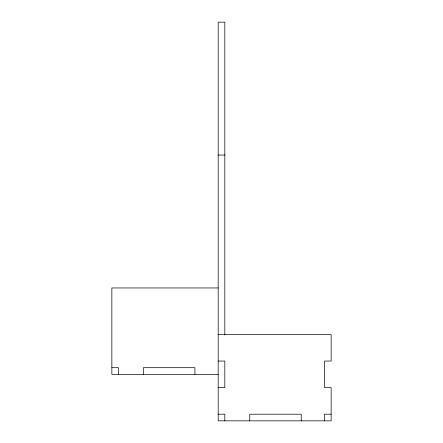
<?xml version="1.0" encoding="UTF-8"?>
<svg xmlns="http://www.w3.org/2000/svg" width="443" height="443" viewBox="0 0 443 443"><rect width="100%" height="100%" fill="white"/><g stroke="black" fill="none" stroke-linecap="round" stroke-linejoin="round"><path stroke-width="0.66" d="M218.177 155.05L224.822 155.05M218.177 287.95L111.857 287.95L111.857 374.335L218.177 374.335M218.177 334.465L331.142 334.465L331.142 361.045L324.498 361.045L324.498 387.625L331.142 387.625L331.142 420.85L218.177 420.85L218.177 22.15L224.822 22.15L224.822 335.019M218.177 361.045L224.822 361.045L224.822 387.625L218.177 387.625M111.857 367.69L118.502 367.69L118.502 374.335M218.177 414.205L224.822 414.205L224.822 420.85M331.142 414.205L324.498 414.205L324.498 420.85M301.24 420.85L301.24 414.205L249.741 414.205L249.741 420.85M194.92 374.335L194.92 367.69L143.421 367.69L143.421 374.335"/></g></svg>
